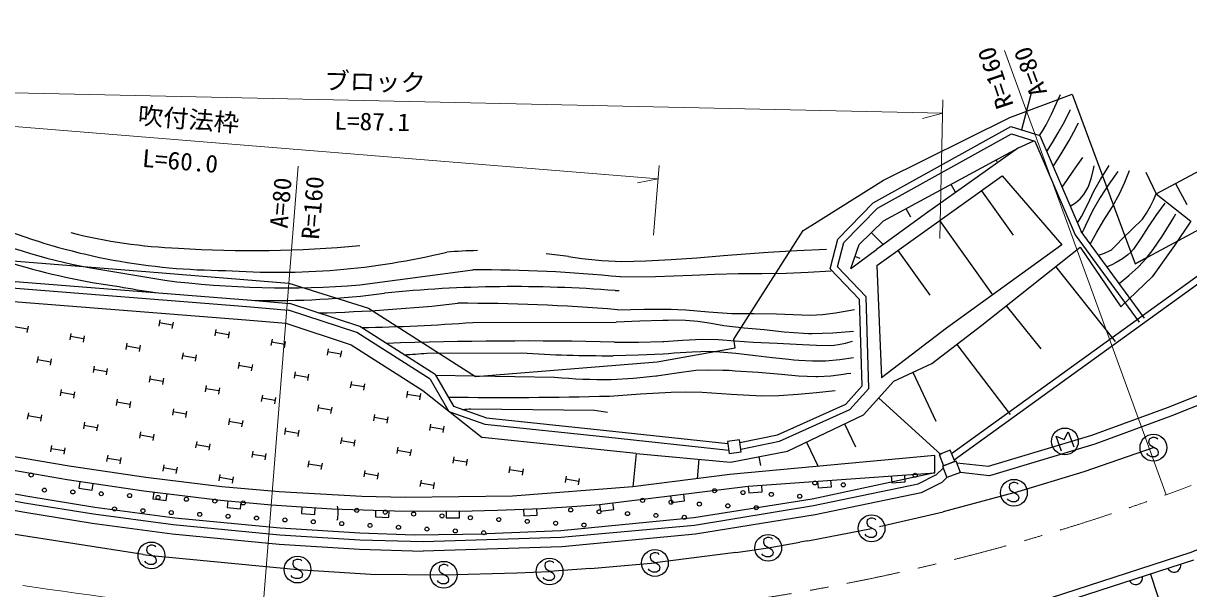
# Model space of a CAD drawing. Units: millimetres, scale not verified. Extents: x 40000 to 680000, y 20000 to 380000.
# Drawn here: x 124577 to 211450, y 256535 to 298702 of the extents above; entities that cross this region are included whole.
import ezdxf
from ezdxf.enums import TextEntityAlignment as Align

# ---------------------------------------------------------------- set-up
doc = ezdxf.new("R2010")
doc.units = ezdxf.units.MM
doc.header["$LTSCALE"] = 1000
doc.linetypes.add('USER1', pattern=[8.2, 4, -1.4, 1.4, -1.4])
for name, color, linetype, lineweight in [('M-BGD', 7, 'Continuous', 25), ('M-BGD-EXST', 7, 'Continuous', 25), ('M-BMK', 2, 'USER1', 13), ('M-BMK-ROW', 30, 'Continuous', 25), ('M-STR-HTXT', 7, 'Continuous', 13), ('M-STR-STR3', 7, 'Continuous', 25), ('M-STR-STRC', 7, 'Continuous', 25)]:
    doc.layers.add(name, color=color, linetype=linetype, lineweight=lineweight)
doc.styles.add('ＭＳ ゴシック', font='')
doc.styles.get('ＭＳ ゴシック').set_extended_font_data('MS Gothic')

msp = doc.modelspace()

# ---------------------------------------------------------------- linework, layer by layer
at = {"layer": 'M-BGD'}
for p, q in [((199725, 293591), (198993, 290747)), ((200360, 290331), (203430, 283182)), ((198752, 289417), (191831, 284493)), ((198752, 289417), (199903, 289948)), ((197076, 288510), (197143, 288386)), ((208256, 287593), (209021, 285991)), ((188213, 280650), (197550, 287325)), ((193724, 286695), (194058, 286078)), ((197550, 287325), (201992, 282189)), ((210474, 286765), (211310, 285193)), ((195994, 286213), (198358, 282905)), ((191831, 284493), (188184, 281843)), ((190372, 284880), (190709, 284257)), ((192881, 283987), (196835, 278457)), ((187790, 283094), (188665, 282193)), ((208160, 276699), (203430, 283182)), ((186265, 280417), (188184, 281843)), ((189769, 281762), (192149, 278434)), ((203349, 282017), (206380, 277564)), ((186575, 281316), (186944, 281189)), ((188213, 280650), (188562, 272256)), ((208253, 281177), (207457, 280772)), ((129453, 280486), (135116, 279539)), ((149664, 279196), (158097, 280314)), ((193774, 266629), (212633, 280240)), ((193968, 266152), (212926, 279835)), ((201516, 280558), (205958, 274976)), ((123017, 279532), (141275, 278081)), ((123083, 279025), (141236, 277583)), ((141287, 278080), (144443, 277805)), ((168693, 278765), (168990, 278773)), ((141243, 277582), (144342, 277312)), ((149446, 275637), (144342, 277312)), ((197850, 277642), (200416, 274417)), ((158077, 276397), (168775, 276401)), ((154900, 272156), (149446, 275637)), ((194156, 274759), (198151, 269537)), ((154650, 274097), (161719, 274122)), ((154900, 272156), (156294, 269740)), ((155272, 272511), (156634, 270150)), ((155307, 272451), (164186, 272305)), ((190885, 272673), (192602, 269019)), ((188338, 270758), (193010, 266515)), ((156634, 270150), (159103, 269289)), ((159103, 269289), (168042, 268336)), ((185783, 268824), (186606, 267111)), ((167994, 267865), (177168, 266860)), ((168042, 268336), (177100, 267370)), ((182950, 267464), (183818, 265658)), ((174943, 266195), (174809, 264738)), ((179411, 266382), (179538, 265713)), ((192642, 265045), (193153, 265534)), ((191507, 263693), (183604, 262056)), ((164709, 259669), (154394, 259345)), ((208614, 257622), (210932, 250456))]:
    msp.add_line(p, q, dxfattribs=at)
for points in [[(200322, 290342), (200580, 290716), (200813, 291135), (201211, 291923), (201606, 292743), (201754, 293060), (201905, 293391)], [(200873, 289136), (201298, 289812), (201723, 290528), (202193, 291362), (202607, 292221), (202622, 292256)], [(201351, 288023), (201947, 288964), (202538, 289960), (202888, 290603), (203239, 291279)], [(209021, 285991), (214831, 289085), (219377, 290769), (222943, 291423)], [(177997, 267450), (180799, 268019), (185884, 270302), (187100, 271655), (186909, 278098), (184712, 280397), (185291, 282602), (187933, 285322), (198189, 290997), (200360, 290331)], [(178063, 266953), (180953, 267540), (186185, 269889), (187605, 271470), (187403, 278304), (185266, 280540), (185742, 282348), (188240, 284920), (198245, 290456), (199992, 289920)], [(186265, 280417), (186885, 282216), (188696, 283973), (198752, 289417)], [(199992, 289920), (202992, 282933), (207755, 276406)], [(202018, 286469), (202422, 287055), (202843, 287665), (203193, 288170), (203557, 288695)], [(202624, 285057), (203004, 285309), (203362, 285612), (203633, 285934), (203857, 286295), (203932, 286443), (204009, 286615), (204206, 287200), (204352, 287830), (204376, 287945), (204399, 288061)], [(203153, 283826), (203313, 284050), (203468, 284289), (203935, 285203), (204380, 286180), (204864, 287057), (205401, 287903), (205449, 287976), (205520, 288086)], [(206167, 287645), (205498, 286707), (204845, 285705), (204291, 284704), (203763, 283622), (203641, 283361), (203520, 283101)], [(204117, 282240), (204606, 283122), (205134, 284028), (205733, 284998), (206315, 286027), (206687, 286848), (207033, 287722)], [(204730, 281400), (205177, 281553), (205588, 281759), (205640, 281793), (205708, 281841), (206100, 282202), (206483, 282623), (207244, 283338), (207995, 284093), (208308, 284535), (208596, 285052), (208815, 285517), (209021, 285991)], [(209021, 285991), (211602, 283954), (210387, 282136), (208725, 279785), (206380, 277564)], [(209662, 285276), (209038, 284434), (208420, 283524), (207913, 282691), (207335, 281862), (207138, 281640), (206925, 281436), (206507, 281124), (206047, 280859), (205724, 280701), (205360, 280536)], [(206268, 279293), (206997, 279888), (207714, 280546), (208284, 281168), (208807, 281832), (209502, 282846), (210151, 283903), (210297, 284150), (210492, 284480)], [(169187, 280937), (170994, 280997), (172871, 281084), (174784, 281214), (176772, 281376), (178403, 281507), (180102, 281631), (182234, 281757), (184454, 281868)], [(170252, 266626), (177288, 265980), (181534, 266784), (187200, 269505), (189477, 272011), (192294, 273335), (196018, 276183), (203349, 282017)], [(201992, 282189), (193387, 275962), (188562, 272256)], [(169083, 279788), (171708, 279830), (174437, 279909), (176132, 279983), (177895, 280041), (179636, 280050), (181446, 280064), (183084, 280135), (184786, 280246)], [(155272, 272511), (149662, 276093), (144443, 277805)], [(168860, 277336), (170866, 277389), (172869, 277382), (173369, 277364), (173969, 277330), (175648, 277185), (177395, 277059), (179024, 277048), (180720, 277039), (181960, 276975), (183247, 276941), (184154, 276993), (185124, 277112), (185834, 277225), (186544, 277349)], [(186475, 275712), (184932, 275597), (183391, 275547), (183098, 275550), (182732, 275562), (181291, 275677), (179793, 275835), (178320, 275957), (176795, 276133), (175844, 276307), (174854, 276469), (173937, 276541), (173014, 276551), (172654, 276545), (172243, 276534), (170541, 276475), (168775, 276402)], [(194165, 265928), (196537, 265667), (204222, 267990), (209864, 270057), (215409, 272250), (222981, 275706)], [(168641, 274933), (170447, 274915), (172251, 274960), (172323, 274964), (173722, 275067), (175176, 275144), (176371, 275121), (177641, 275032), (178314, 274974), (178986, 274919), (180778, 274839), (182649, 274756), (183709, 274688), (184763, 274685), (185024, 274706), (185335, 274746), (185856, 274852), (186394, 274991)], [(223297, 275055), (215683, 271605), (210113, 269403), (204443, 267326), (196602, 264956), (194436, 265194), (193417, 264818), (193049, 264467), (191507, 263693)], [(186473, 273743), (185446, 273600), (184375, 273503), (183413, 273496), (182395, 273552), (182020, 273584), (181646, 273618), (180426, 273744), (179158, 273891), (177684, 274075), (176207, 274198), (176005, 274206), (175736, 274213), (174447, 274182), (173089, 274089), (172682, 274058), (172274, 274030), (170448, 273950), (168549, 273913)], [(168388, 272137), (170065, 272242), (171737, 272406), (171806, 272415), (171945, 272434), (173301, 272645), (174714, 272823), (175691, 272864), (176729, 272843), (177191, 272821), (177652, 272793), (179346, 272692), (181105, 272546), (182375, 272419), (183644, 272356), (183697, 272356), (183803, 272357), (184766, 272418), (185728, 272540), (185969, 272576), (186257, 272619)], [(168276, 270901), (170575, 271080), (172873, 271196), (173955, 271211), (175172, 271187), (177352, 271048), (179619, 270930), (180909, 270947), (182306, 271033), (183703, 271165), (185100, 271320)], [(156294, 269740), (158993, 268798), (167994, 267865)], [(157949, 269947), (167149, 269856), (168116, 269708)], [(101308, 267636), (105983, 265883), (108047, 265446), (119822, 263102), (124691, 262232), (129713, 261427)], [(101554, 268291), (106179, 266557), (108188, 266132), (119952, 263790), (124808, 262923), (129816, 262120), (135743, 261311), (143709, 260551), (149670, 260178), (154393, 260045), (164665, 260368), (174600, 261285), (183476, 262744), (191275, 264360), (192642, 265045)], [(226948, 265930), (222167, 263492), (211601, 259224), (200211, 255523), (188173, 252529), (178767, 251523)], [(194436, 265194), (194124, 266038), (193106, 265663), (193417, 264818)], [(183604, 262056), (174689, 260590), (164709, 259669)], [(129713, 261427), (135662, 260616), (143654, 259853), (149638, 259479), (154394, 259345)]]:
    msp.add_lwpolyline(points, dxfattribs=at)
for points in [[(177198, 266626), (178091, 266744), (177973, 267637), (177080, 267518)], [(193179, 265705), (194012, 266044), (193673, 266878), (192839, 266538)]]:
    msp.add_lwpolyline(points, close=True, dxfattribs=at)
for centre, radius, start, end in [((138289, 328125), 49497, 243.59766, 262.36328), ((138727, 328292), 48697, 246.99805, 259.021), ((139728, 326819), 46545, 249.21045, 269.8916), ((137820, 322025), 40130, 255.99463, 267.6167), ((141600, 368510), 86752, 266.39844, 275.33154), ((143536, 333615), 53482, 265.82178, 283.63135), ((159190, 240939), 40814, 91.07617, 94.28271), ((159190, 240939), 40814, 81.49365, 83.85303), ((170030, 311604), 30678, 260.99023, 268.42432), ((158423, 172139), 108175, 84.34375, 90.17188), ((143166, 341041), 63023, 259.52734, 262.0415), ((144070, 350672), 71694, 262.8252, 274.47461), ((161161, 184495), 94570, 85.43115, 95.85938), ((143166, 341041), 63023, 268.80371, 277.60205), ((143320, 399589), 122531, 271.52686, 276.39209), ((157249, 138487), 139334, 85.21924, 90.1167), ((147317, 418130), 142140, 270.99609, 274.34033), ((161929, -23026), 298035, 88.7085, 91.97803), ((145949, 387747), 113983, 273.53027, 274.37695), ((168061, 369569), 95657, 266.19727, 270.2915), ((168041, 316097), 43960, 264.96875, 270.45068), ((160545, 557424), 286626, 269.13916, 271.54443)]:
    msp.add_arc(centre, radius, start, end, dxfattribs=at)
at = {"layer": 'M-BGD-EXST'}
msp.add_lwpolyline([(201972, 266793), (201569, 267923), (202169, 267670), (202473, 268246), (202876, 267116)], dxfattribs=at)
msp.add_circle((202222, 267519), 1000, dxfattribs=at)
at = {"layer": 'M-BMK'}
for points in [[(211645, 264240), (210708, 263890), (209769, 263545)], [(142390, 254439), (141398, 254561), (140405, 254682), (139412, 254804), (138420, 254926), (137427, 255048), (136435, 255172), (135443, 255296), (134451, 255422), (133459, 255549), (132467, 255677), (131476, 255806), (130484, 255938), (129493, 256071), (128502, 256206), (127512, 256344), (126522, 256484), (125532, 256626), (124542, 256771)]]:
    msp.add_lwpolyline(points, dxfattribs=at)
msp.add_arc((155141, 413931), 160000, 278.17389, 289.96399, dxfattribs=at)
at = {"layer": 'M-BMK-ROW'}
msp.add_line((207680, 280886), (208031, 281064), dxfattribs=at)
for points in [[(207465, 280752), (219356, 287168), (220482, 290695), (223211, 292228), (228583, 295243), (231277, 303638)], [(101229, 271977), (115784, 278571), (122816, 281051), (134007, 280156), (144376, 279327), (150308, 277455), (158285, 272363), (171823, 273444), (177642, 274510), (177536, 275157), (182699, 283245), (183355, 283656), (188690, 287007), (198106, 291674), (202751, 293425), (207465, 280752)]]:
    msp.add_lwpolyline(points, dxfattribs=at)
at = {"layer": 'M-STR-HTXT'}
for p, q in [((197731, 296684), (209769, 263545)), ((106841, 293876), (193111, 291997)), ((193133, 292997), (192907, 282647)), ((171893, 287107), (112104, 291975)), ((193111, 291997), (191602, 291610)), ((142390, 254439), (145077, 288057)), ((171551, 282904), (171975, 288104)), ((171893, 287107), (170364, 286810))]:
    msp.add_line(p, q, dxfattribs=at)
at = {"layer": 'M-STR-STR3'}
for p, q in [((134754, 276588), (134673, 276114)), ((135699, 276182), (134714, 276351)), ((135740, 276418), (135659, 275945)), ((124887, 275886), (123901, 276056)), ((124927, 276123), (124846, 275650)), ((128123, 275574), (128042, 275101)), ((129109, 275405), (129027, 274932)), ((138936, 275869), (138855, 275396)), ((139881, 275463), (138895, 275633)), ((139921, 275700), (139840, 275227)), ((129068, 275168), (128083, 275337)), ((132305, 274856), (132223, 274383)), ((133250, 274450), (132264, 274619)), ((133290, 274687), (133209, 274214)), ((143117, 275151), (143036, 274678)), ((144062, 274745), (143077, 274915)), ((144103, 274982), (144022, 274509)), ((125673, 273842), (125592, 273369)), ((126659, 273673), (126578, 273200)), ((136486, 274138), (136405, 273665)), ((137431, 273732), (136445, 273901)), ((137472, 273968), (137390, 273495)), ((147299, 274433), (147217, 273960)), ((148244, 274027), (147258, 274197)), ((148284, 274264), (148203, 273791)), ((126618, 273436), (125633, 273606)), ((129855, 273124), (129774, 272651)), ((130800, 272718), (129814, 272888)), ((130840, 272955), (130759, 272482)), ((140668, 273420), (140586, 272946)), ((141612, 273014), (140627, 273183)), ((141653, 273250), (141572, 272777)), ((134036, 272406), (133955, 271933)), ((134981, 272000), (133996, 272169)), ((135022, 272237), (134941, 271764)), ((144849, 272701), (144768, 272228)), ((145794, 272296), (144808, 272465)), ((145835, 272532), (145753, 272059)), ((149030, 271983), (148949, 271510)), ((127405, 271392), (127324, 270919)), ((128350, 270987), (127364, 271156)), ((128391, 271223), (128309, 270750)), ((138218, 271688), (138136, 271215)), ((139163, 271282), (138177, 271451)), ((139203, 271519), (139122, 271046)), ((149975, 271578), (148990, 271747)), ((150016, 271814), (149935, 271341)), ((153212, 271265), (153131, 270792)), ((154197, 271096), (154116, 270623)), ((131586, 270674), (131505, 270201)), ((132531, 270269), (131546, 270438)), ((132572, 270505), (132491, 270032)), ((142399, 270970), (142318, 270497)), ((143344, 270564), (142359, 270733)), ((143385, 270800), (143303, 270327)), ((146581, 270252), (146499, 269779)), ((154157, 270859), (153171, 271029)), ((124955, 269661), (124874, 269188)), ((125900, 269255), (124915, 269424)), ((125941, 269492), (125860, 269019)), ((135768, 269956), (135687, 269483)), ((136713, 269551), (135727, 269720)), ((136754, 269787), (136672, 269314)), ((147526, 269846), (146540, 270015)), ((147566, 270082), (147485, 269609)), ((150762, 269533), (150681, 269061)), ((151747, 269364), (151666, 268891)), ((129137, 268943), (129055, 268470)), ((130082, 268537), (129096, 268706)), ((130122, 268773), (130041, 268300)), ((139949, 269238), (139868, 268765)), ((140894, 268832), (139909, 269002)), ((140935, 269069), (140854, 268596)), ((144131, 268520), (144050, 268047)), ((151707, 269128), (150721, 269297)), ((154943, 268815), (154862, 268342)), ((155888, 268410), (154903, 268579)), ((155929, 268646), (155848, 268173)), ((133318, 268225), (133237, 267752)), ((134263, 267819), (133277, 267988)), ((134304, 268055), (134223, 267582)), ((145076, 268114), (144090, 268283)), ((145116, 268351), (145035, 267878)), ((148312, 267802), (148231, 267329)), ((149298, 267633), (149217, 267159)), ((170252, 266626), (158773, 267816)), ((126687, 267211), (126606, 266738)), ((127632, 266805), (126646, 266975)), ((127673, 267042), (127591, 266569)), ((137500, 267507), (137418, 267033)), ((138445, 267101), (137459, 267270)), ((138485, 267337), (138404, 266864)), ((141681, 266788), (141600, 266315)), ((149257, 267396), (148272, 267565)), ((152494, 267084), (152412, 266611)), ((153439, 266678), (152453, 266847)), ((153479, 266915), (153398, 266441)), ((130868, 266493), (130787, 266020)), ((131813, 266087), (130828, 266256)), ((131854, 266324), (131773, 265851)), ((142626, 266383), (141640, 266552)), ((142667, 266619), (142585, 266146)), ((145862, 266070), (145781, 265597)), ((146807, 265664), (145822, 265834)), ((146848, 265901), (146767, 265428)), ((156675, 266366), (156594, 265893)), ((157620, 265960), (156634, 266129)), ((157661, 266196), (157579, 265723)), ((170252, 266626), (170023, 264132)), ((192531, 266470), (177239, 265046)), ((192527, 265171), (192531, 266470)), ((135050, 265775), (134969, 265302)), ((135995, 265369), (135009, 265538)), ((136035, 265606), (135954, 265133)), ((139231, 265057), (139150, 264584)), ((150044, 265352), (149963, 264879)), ((150989, 264946), (150003, 265116)), ((151029, 265183), (150948, 264710)), ((160856, 265647), (160775, 265174)), ((161801, 265242), (160816, 265411)), ((161842, 265478), (161761, 265005)), ((177239, 265046), (170023, 264132)), ((192527, 265171), (183383, 263220)), ((140176, 264651), (139191, 264820)), ((140217, 264888), (140135, 264414)), ((154225, 264634), (154144, 264161)), ((155170, 264228), (154185, 264397)), ((155211, 264465), (155130, 263992)), ((165038, 264929), (164957, 264456)), ((165983, 264524), (164997, 264693)), ((166023, 264760), (165942, 264287)), ((124911, 263428), (129916, 262615)), ((198419, 263689), (193154, 262276)), ((188392, 261172), (193154, 262276)), ((133517, 259094), (123324, 260668)), ((164642, 260843), (159119, 260621)), ((183062, 260111), (187807, 261036)), ((183062, 260111), (182473, 259997)), ((177681, 259236), (171658, 258454)), ((166846, 258046), (163808, 257819)), ((166846, 258046), (171658, 258454)), ((211806, 258660), (200383, 254948))]:
    msp.add_line(p, q, dxfattribs=at)
for points in [[(110233, 269000), (123216, 278011), (141157, 276586)], [(141157, 276586), (144140, 276326), (149014, 274726), (154362, 271313), (158773, 267816)], [(100627, 268997), (103911, 267552), (106257, 267050), (120095, 264318), (124911, 263428)], [(170023, 264132), (161038, 263426), (153039, 263325), (149804, 263405), (143655, 263749), (139384, 264136), (133705, 264818), (128005, 265665), (122274, 266649), (116508, 267740), (110233, 269000)], [(110158, 267995), (116316, 266759), (122096, 265665), (127847, 264677), (133572, 263826), (139278, 263141), (143087, 262791)], [(198419, 263689), (203663, 265282), (208821, 267054)], [(143087, 262791), (147586, 262499), (152254, 262338), (157091, 262323), (159888, 262385), (163201, 262525), (165830, 262688), (167541, 262819), (178621, 264184), (192527, 265171)], [(189280, 264941), (189316, 264442), (190313, 264513), (190278, 265012)], [(128797, 264536), (128724, 264042), (129713, 263895), (129786, 264389)], [(178621, 264184), (178656, 263686), (179654, 263756), (179618, 264255)], [(183785, 264551), (183820, 264052), (184817, 264123), (184782, 264622)], [(134299, 263739), (134240, 263243), (135232, 263123), (135292, 263620)], [(172823, 263470), (172884, 262973), (173876, 263096), (173815, 263592)], [(129916, 262615), (135870, 261825), (143724, 261072), (149662, 260697), (153705, 260559), (159119, 260621)], [(139821, 263091), (139775, 262593), (140771, 262502), (140816, 263000)], [(145337, 262645), (145304, 262146), (146302, 262081), (146335, 262580)], [(150839, 262387), (150822, 261887), (151822, 261853), (151839, 262353)], [(161855, 262468), (161876, 261969), (162875, 262011), (162854, 262510)], [(183383, 263220), (174567, 261809), (164642, 260843)], [(167541, 262819), (167603, 262322), (168595, 262445), (168534, 262941)], [(156091, 262326), (156090, 261826), (157090, 261823), (157091, 262323)], [(177681, 259236), (180104, 259584), (182473, 259997)], [(133517, 259094), (134127, 259017), (145017, 257964)], [(209903, 258041), (209978, 257939), (210066, 257863), (210192, 257798), (210305, 257772), (210432, 257771), (210584, 257821), (210686, 257896), (210762, 257984), (210827, 258110), (210853, 258223), (210854, 258350)], [(145017, 257964), (150479, 257621), (155921, 257576), (161378, 257708), (163808, 257819)], [(207047, 257113), (207122, 257011), (207210, 256935), (207336, 256871), (207450, 256844), (207576, 256843), (207728, 256893), (207830, 256968), (207906, 257056), (207971, 257182), (207997, 257296), (207998, 257422)]]:
    msp.add_lwpolyline(points, dxfattribs=at)
for centre in [(125162, 265014), (191059, 264998), (183582, 264419), (185699, 264282), (126152, 263887), (128269, 263750), (130385, 263613), (132502, 263476), (134619, 263339), (136736, 263202), (170743, 263125), (176104, 263841), (178221, 263704), (180338, 263567), (182455, 263429), (131375, 262486), (133492, 262349), (135609, 262212), (138853, 263065), (140970, 262928), (149437, 262379), (151554, 262242), (165383, 262409), (167499, 262272), (172860, 262988), (174977, 262851), (177094, 262714), (179211, 262577), (137726, 262075), (139843, 261938), (141960, 261801), (144077, 261664), (146194, 261526), (148310, 261389), (153671, 262105), (155788, 261968), (157905, 261831), (160022, 261694), (162139, 261557), (164256, 261420), (169616, 262135), (171733, 261998), (173850, 261861), (150427, 261252), (152544, 261115), (154661, 260978), (156778, 260841), (158895, 260704), (166372, 261282)]:
    msp.add_circle(centre, 150, dxfattribs=at)
for centre, radius, start, end in [((151834, 363532), 93784, 273.35693, 273.73779), ((145347, 262223), 2702, 347.52832, 10.20605)]:
    msp.add_arc(centre, radius, start, end, dxfattribs=at)
at = {"layer": 'M-STR-STRC'}
for points in [[(209141, 267694), (209061, 267774), (208901, 267814), (208741, 267814), (208501, 267694), (208461, 267454), (208541, 267254), (209101, 266934), (209181, 266734), (209141, 266494), (208941, 266374), (208661, 266374), (208421, 266494), (208341, 266614)], [(198739, 264329), (198659, 264409), (198499, 264449), (198339, 264449), (198099, 264329), (198059, 264089), (198139, 263889), (198699, 263569), (198779, 263369), (198739, 263129), (198539, 263009), (198259, 263009), (198019, 263129), (197939, 263249)], [(188127, 261676), (188047, 261756), (187887, 261796), (187727, 261796), (187487, 261676), (187447, 261436), (187527, 261236), (188087, 260916), (188167, 260716), (188127, 260476), (187927, 260356), (187647, 260356), (187407, 260476), (187327, 260596)], [(134447, 259657), (134367, 259737), (134207, 259777), (134047, 259777), (133807, 259657), (133767, 259417), (133847, 259217), (134407, 258897), (134487, 258697), (134447, 258457), (134247, 258337), (133967, 258337), (133727, 258457), (133647, 258577)], [(180424, 260224), (180344, 260304), (180184, 260344), (180024, 260344), (179784, 260224), (179744, 259984), (179824, 259784), (180384, 259464), (180464, 259264), (180424, 259024), (180224, 258904), (179944, 258904), (179704, 259024), (179624, 259144)], [(171978, 259094), (171898, 259174), (171738, 259214), (171578, 259214), (171338, 259094), (171298, 258854), (171378, 258654), (171938, 258334), (172018, 258134), (171978, 257894), (171778, 257774), (171498, 257774), (171258, 257894), (171178, 258014)], [(145337, 258604), (145257, 258684), (145097, 258724), (144937, 258724), (144697, 258604), (144657, 258364), (144737, 258164), (145297, 257844), (145377, 257644), (145337, 257404), (145137, 257284), (144857, 257284), (144617, 257404), (144537, 257524)], [(156241, 258216), (156161, 258296), (156001, 258336), (155841, 258336), (155601, 258216), (155561, 257976), (155641, 257776), (156201, 257456), (156281, 257256), (156241, 257016), (156041, 256896), (155761, 256896), (155521, 257016), (155441, 257136)], [(164128, 258459), (164047, 258539), (163888, 258579), (163727, 258579), (163487, 258459), (163448, 258219), (163527, 258019), (164087, 257699), (164168, 257499), (164128, 257259), (163928, 257139), (163647, 257139), (163407, 257259), (163327, 257379)]]:
    msp.add_lwpolyline(points, dxfattribs=at)
for centre in [(208821, 267054), (198419, 263689), (187807, 261036), (134127, 259017), (180104, 259584), (145017, 257964), (171658, 258454), (155921, 257576), (163807, 257819)]:
    msp.add_circle(centre, 1000, dxfattribs=at)

# ---------------------------------------------------------------- texts
at = {"layer": 'M-STR-HTXT', "style": 'ＭＳ ゴシック', "width": 1.05}
for s, rotation, p in [('R=160', 108.4, (198784, 292727)), ('A=80', 110.4, (201283, 293693)), ('ブロック', 358.8, (146998, 293372)), ('吹付法枠', 355.3, (133040, 290810)), ('L=87.1', 358.8, (147738, 290379)), ('L=60.0', 355.3, (133369, 287607)), ('A=80', 85.1, (144663, 283348)), ('R=160', 85.4, (147007, 282510))]:
    msp.add_text(s, height=1320, rotation=rotation, dxfattribs=at).set_placement(p, align=Align.BOTTOM_LEFT)

doc.saveas('drawing.dxf')
